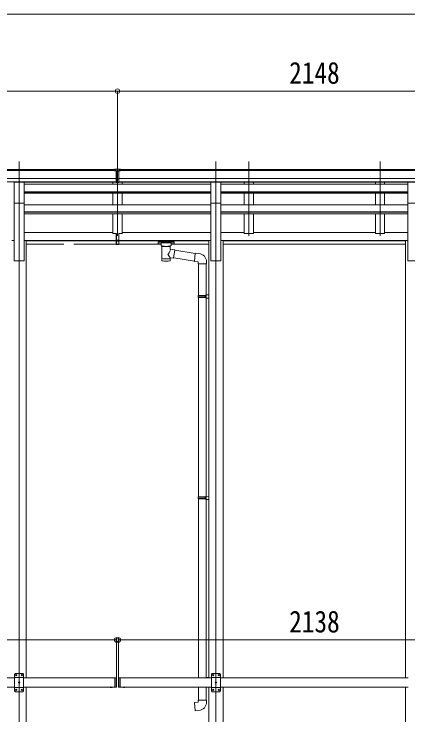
# Model space of a CAD drawing. Units: millimetres at full size. Extents: x -6988 to 7066, y -4877 to 4823.
# Drawn here: x 2221 to 4370, y -2395 to 1430 of the extents above; entities that cross this region are included whole.
import ezdxf
from ezdxf.enums import TextEntityAlignment as Align

# ---------------------------------------------------------------- set-up
doc = ezdxf.new("R2010")
doc.units = ezdxf.units.MM
doc.header["$LTSCALE"] = 25
doc.header["$PDMODE"] = 32
doc.header["$PDSIZE"] = 25
for name, color, linetype, lineweight in [('0-1_本体', 4, 'Continuous', 9), ('0-2_部品', 7, 'Continuous', 9), ('0-3_ELV2', 3, 'Continuous', 9), ('0-4_TABLE1', 3, 'Continuous', 9), ('0-5_DIM1', 3, 'Continuous', 9), ('0-8_PARTS2', 2, 'Continuous', 9), ('0-A_寸法', 6, 'Continuous', 9)]:
    doc.layers.add(name, color=color, linetype=linetype, lineweight=lineweight)
doc.styles.add('ＭＳ ゴシック', font='')
doc.styles.get('ＭＳ ゴシック').set_extended_font_data('MS Gothic')

msp = doc.modelspace()

# ---------------------------------------------------------------- linework, layer by layer
at = {"layer": '0-1_本体'}
for p, q in [((2778.8, 581.11), (643.8, 581.11)), ((2778.8, 575.77), (643.8, 575.77)), ((2791.8, 581.11), (4926.8, 581.11)), ((2791.8, 575.77), (4926.8, 575.77)), ((2778.8, 532.24), (643.8, 532.24)), ((2778.8, 514.57), (643.8, 514.57)), ((2275.8, 512.19), (2778.8, 512.19)), ((2275.8, 500.94), (2785.3, 500.94)), ((2760.3, 500.94), (2760.3, 512.19)), ((3294.8, 500.94), (2785.3, 500.94)), ((2791.8, 532.24), (4926.8, 532.24)), ((2791.8, 514.57), (4926.8, 514.57)), ((3294.8, 512.19), (2791.8, 512.19)), ((2810.3, 500.94), (2810.3, 512.19)), ((3349.8, 512.19), (4368.8, 512.19)), ((3349.8, 500.94), (4368.8, 500.94)), ((3476.3, 512.13), (3476.3, 500.94)), ((3526.3, 512.13), (3526.3, 500.94)), ((4192.3, 512.13), (4192.3, 500.94)), ((4242.3, 512.13), (4242.3, 500.94)), ((2275.8, 459.01), (2785.3, 459.01)), ((3294.8, 459.01), (2785.3, 459.01)), ((3349.8, 459.01), (4368.8, 459.01)), ((2275.8, 457.51), (2785.3, 457.51)), ((2275.8, 453.31), (2785.3, 453.31)), ((2760.3, 389.58), (2760.3, 453.31)), ((3294.8, 457.51), (2785.3, 457.51)), ((3294.8, 453.31), (2785.3, 453.31)), ((2810.3, 389.58), (2810.3, 453.31)), ((3349.8, 457.51), (4368.8, 457.51)), ((3349.8, 453.31), (4368.8, 453.31)), ((3476.3, 453.31), (3476.3, 389.58)), ((3526.3, 453.31), (3526.3, 389.58)), ((4192.3, 453.31), (4192.3, 389.58)), ((4242.3, 453.31), (4242.3, 389.58)), ((2220.9, 82.35), (2220.9, 399.14)), ((2275.81, 389.58), (2785.3, 389.58)), ((2275.9, 399.14), (2275.9, 82.35)), ((3294.79, 389.58), (2785.3, 389.58)), ((3294.7, 399.14), (3294.7, 82.35)), ((3349.7, 82.35), (3349.7, 399.14)), ((3349.81, 389.58), (4368.81, 389.58)), ((4368.7, 399.14), (4368.7, 82.35)), ((2275.8, 350.14), (2785.3, 350.14)), ((2275.8, 348.66), (2785.3, 348.66)), ((3294.8, 350.14), (2785.3, 350.14)), ((3294.8, 348.66), (2785.3, 348.66)), ((3349.8, 350.14), (4368.8, 350.14)), ((3349.8, 348.66), (4368.8, 348.66)), ((2275.8, 339.41), (2785.3, 339.41)), ((2760.3, 232.94), (2760.3, 339.41)), ((3294.8, 339.41), (2785.3, 339.41)), ((2810.3, 232.94), (2810.3, 339.41)), ((3349.8, 339.41), (4368.8, 339.41)), ((3476.3, 339.41), (3476.3, 232.92)), ((3526.3, 339.41), (3526.3, 232.92)), ((4192.3, 339.41), (4192.3, 232.92)), ((4242.3, 339.41), (4242.3, 232.92)), ((2760.3, 237.74), (2275.8, 237.74)), ((2778.8, 232.94), (2760.3, 232.94)), ((2791.8, 232.94), (2810.3, 232.94)), ((2810.3, 237.74), (3294.8, 237.74)), ((3349.8, 237.74), (3476.3, 237.74)), ((3476.3, 232.92), (3526.3, 232.92)), ((3526.3, 237.74), (4192.3, 237.74)), ((4192.3, 232.92), (4242.3, 232.92)), ((4242.3, 237.74), (4368.8, 237.74)), ((2220.9, 194.92), (2208.9, 194.92)), ((2287.9, 194.92), (2275.9, 194.92)), ((2287.9, 194.92), (2287.9, -2192.54)), ((2778.8, 193.65), (2287.9, 193.65)), ((2778.8, 192.25), (2287.9, 192.25)), ((2791.8, 193.65), (3282.7, 193.65)), ((2791.8, 192.25), (3282.7, 192.25)), ((3282.7, 194.92), (3294.7, 194.92)), ((3282.7, 194.92), (3282.7, -2192.54)), ((3349.7, 194.92), (3361.7, 194.92)), ((3361.7, 194.92), (3361.7, -2192.54)), ((3361.7, 193.65), (4356.7, 193.65)), ((3361.7, 192.25), (4356.7, 192.25)), ((4356.7, 194.92), (4368.7, 194.92)), ((4356.7, 194.92), (4356.7, -2192.54)), ((2493.3, 174.88), (2287.9, 174.88)), ((2778.8, 174.88), (2547.3, 174.88)), ((2791.8, 174.88), (3023.3, 174.88)), ((3077.3, 174.88), (3282.7, 174.88)), ((3361.7, 174.88), (4356.7, 174.88)), ((2275.9, 82.35), (2220.9, 82.35)), ((3294.7, 82.35), (3349.7, 82.35)), ((4368.7, 82.35), (4423.7, 82.35)), ((2287.9, -2242.54), (2287.9, -2967.54)), ((3282.7, -2242.54), (3282.7, -2967.54)), ((3361.7, -2242.54), (3361.7, -2967.54)), ((4356.7, -2242.54), (4356.7, -2967.54))]:
    msp.add_line(p, q, dxfattribs=at)
at = {"layer": '0-2_部品'}
for p, q in [((2275.9, 512.87), (2220.9, 512.87)), ((2220.9, 398.71), (2220.9, 512.87)), ((2275.9, 398.71), (2275.9, 512.87)), ((3294.7, 512.87), (3349.7, 512.87)), ((3294.7, 398.71), (3294.7, 512.87)), ((3349.7, 398.71), (3349.7, 512.87)), ((4368.7, 512.87), (4423.7, 512.87)), ((4368.7, 398.71), (4368.7, 512.87)), ((2275.9, 398.71), (2220.9, 398.71)), ((3294.7, 398.71), (3349.7, 398.71)), ((4368.7, 398.71), (4423.7, 398.71)), ((3006.8, 186.99), (3006.8, 176.23)), ((3006.8, 186.8), (3006.8, 185.26)), ((3008.8, 187.65), (3091.8, 187.65)), ((3008.8, 185.48), (3091.8, 185.48)), ((3008.8, 175.57), (3023.3, 175.57)), ((3023.3, 168.76), (3023.3, 179.03)), ((3027.4, 164.26), (3027.38, 83.97)), ((3073.2, 146.69), (3073.2, 164.27)), ((3077.3, 168.76), (3077.3, 179.03)), ((3077.3, 175.57), (3091.8, 175.57)), ((3093.8, 186.99), (3093.8, 176.23)), ((3098.42, 142.78), (3073.2, 146.69)), ((3098.42, 142.78), (3091.4, 97.52)), ((3208.65, 123.61), (3098.11, 140.76)), ((3229.62, 123.25), (3208.78, 125.07)), ((3073.22, 83.97), (3073.2, 100.59)), ((3073.2, 100.34), (3091.4, 97.52)), ((3204.98, 81.68), (3091.67, 99.26)), ((3270.7, 67.5), (3270.7, 78.42)), ((3224.7, 67.5), (3270.7, 67.5)), ((3226.7, 67.5), (3226.7, -105.05)), ((3268.7, 67.5), (3268.7, -102.49)), ((3224.7, -107.05), (3225.7, -105.05)), ((3224.7, -107.05), (3268.7, -107.05)), ((3224.7, -107.05), (3224.7, -115.05)), ((3225.7, -105.05), (3268.7, -105.05)), ((3264.22, -107.05), (3263.79, -105.05)), ((3266.7, -102.55), (3282.7, -102.08)), ((3266.7, -104.55), (3266.7, -102.55)), ((3266.7, -104.55), (3268.7, -104.55)), ((3282.7, -102.08), (3282.7, -120.02)), ((3224.7, -115.05), (3268.7, -115.05)), ((3224.7, -115.05), (3225.7, -117.05)), ((3225.7, -117.05), (3268.7, -117.05)), ((3226.7, -117.05), (3226.7, -1204.23)), ((3266.7, -119.55), (3266.7, -117.55)), ((3266.7, -119.55), (3282.7, -120.02)), ((3268.7, -119.6), (3268.7, -1201.67)), ((3224.7, -1206.23), (3225.7, -1204.23)), ((3224.7, -1206.23), (3268.7, -1206.23)), ((3224.7, -1206.23), (3224.7, -1214.23)), ((3224.7, -1214.23), (3268.7, -1214.23)), ((3224.7, -1214.23), (3225.7, -1216.23)), ((3225.7, -1204.23), (3268.7, -1204.23)), ((3225.7, -1216.23), (3268.7, -1216.23)), ((3226.7, -1216.23), (3226.7, -2192.39)), ((3264.22, -1206.23), (3263.79, -1204.23)), ((3266.7, -1201.73), (3282.7, -1201.26)), ((3266.7, -1203.73), (3266.7, -1201.73)), ((3266.7, -1203.73), (3268.7, -1203.73)), ((3266.7, -1218.73), (3266.7, -1216.73)), ((3266.7, -1218.73), (3282.7, -1219.2)), ((3268.7, -1218.79), (3268.67, -2189.84)), ((3282.7, -1201.26), (3282.7, -1219.2)), ((3266.7, -2190.44), (3282.7, -2189.97)), ((3266.7, -2192.44), (3266.7, -2190.44)), ((3266.7, -2192.44), (3268.7, -2192.44)), ((3268.7, -2192.54), (3268.7, -2192.44)), ((3282.7, -2189.97), (3282.7, -2192.54)), ((3226.7, -2242.54), (3226.7, -2314.39)), ((3268.7, -2242.54), (3268.7, -2314.39)), ((3224.7, -2314.39), (3270.7, -2314.39)), ((3224.7, -2324.39), (3224.7, -2314.39)), ((3270.7, -2314.39), (3270.7, -2325.31))]:
    msp.add_line(p, q, dxfattribs=at)
for points in [[(3006.8, 186.99), (3006.84, 187.19), (3006.92, 187.32), (3007.02, 187.42), (3007.12, 187.48), (3007.24, 187.52), (3007.53, 187.58), (3008.02, 187.63), (3008.56, 187.65), (3008.8, 187.65)], [(3006.8, 176.23), (3006.84, 176.04), (3006.92, 175.9), (3007.02, 175.8), (3007.12, 175.74), (3007.24, 175.7), (3007.53, 175.64), (3008.02, 175.59), (3008.56, 175.57), (3008.8, 175.57)], [(3023.34, 168.82), (3023.31, 168.46), (3023.56, 167.5), (3024.08, 166.62), (3024.88, 165.78), (3026, 164.98), (3027.4, 164.26)], [(3073.2, 164.27), (3073.43, 164.36), (3074.79, 165.1), (3075.9, 165.95), (3076.66, 166.81), (3077.12, 167.71), (3077.29, 168.6)], [(3091.8, 187.65), (3092.15, 187.65), (3092.68, 187.62), (3093.13, 187.57), (3093.43, 187.5), (3093.6, 187.4), (3093.72, 187.26), (3093.79, 187.08), (3093.8, 186.99)], [(3091.8, 175.57), (3092.15, 175.57), (3092.68, 175.6), (3093.13, 175.65), (3093.43, 175.72), (3093.6, 175.82), (3093.72, 175.96), (3093.79, 176.14), (3093.8, 176.23)], [(3208.78, 125.07), (3204.77, 79.25), (3224.7, 77.5), (3224.7, 67.5)], [(3264.22, -107.05), (3264.22, -115.05), (3263.79, -117.05)], [(3266.7, -117.55), (3268.7, -117.55), (3268.7, -104.55)], [(3264.22, -1206.23), (3264.22, -1214.23), (3263.79, -1216.23)], [(3266.7, -1216.73), (3268.7, -1216.73), (3268.7, -1203.73)], [(3229.62, -2370.14), (3208.78, -2371.96), (3204.77, -2326.14), (3224.7, -2324.39)]]:
    msp.add_lwpolyline(points, dxfattribs=at)
for centre, start, end in [((3225.7, 78.42), 0, 85), ((3225.7, -2325.31), 275, 0)]:
    msp.add_arc(centre, 45, start, end, dxfattribs=at)
for centre, major_axis, ratio, start_param, end_param in [((3008.8, 185.26), (2, 0), 0.109601, 1.5707963, 3.1415927), ((3050.3, 179.03), (27, 0), 0.122176, 6.2831853, 9.424778), ((3050.31, 163.81), (-22.91, 0.42), 0.072511, 0.0008029, 1.5715993), ((3050.31, 162.18), (-22.91, 0.42), 0.072511, 0.0008029, 1.5715993), ((3050.29, 163.81), (22.92, 0.42), 0.07247, 4.71158, 6.2823764), ((3050.29, 162.18), (22.92, 0.42), 0.07247, 4.71158, 6.2823764), ((3061.3, 168.76), (16, 0), 0.361356, 6.2636979, 6.2831853), ((3091.8, 185.26), (2, 0), 0.109601, 0, 1.5707963), ((3050.3, 120.15), (-22.81, -26.62), 0.234429, 1.6855472, 3.1268519), ((3052.85, 122.79), (20.32, -22.25), 0.045535, 0.0389954, 1.3075346), ((3050.3, 83.97), (22.92, 0), 0.101955, 3.1415499, 6.2833984), ((3050.3, 96.41), (22.91, 0), 0.122865, 3.1415927, 6.2831853)]:
    msp.add_ellipse(centre, major_axis=major_axis, ratio=ratio, start_param=start_param, end_param=end_param, dxfattribs=at)
at = {"layer": '0-3_ELV2'}
for p, q in [((2768.7, 574.68), (2768.7, 582.52)), ((2768.7, 574.68), (2778.7, 574.68)), ((2785.2, 573.86), (2778.7, 574.26)), ((2778.9, 511.05), (2778.9, 576.33)), ((2778.9, 574.2), (2785.4, 573.88)), ((2791.7, 574.2), (2785.2, 573.88)), ((2785.4, 573.86), (2791.9, 574.26)), ((2791.7, 511.05), (2791.7, 576.33)), ((2801.9, 574.68), (2791.9, 574.68)), ((2801.9, 574.68), (2801.9, 582.52)), ((2778.7, 572.68), (2791.7, 572.68)), ((2791.9, 572.68), (2778.9, 572.68)), ((2778.7, 531.16), (2785.2, 530.99)), ((2778.7, 512.11), (2785.2, 511.72)), ((2785.4, 530.99), (2778.9, 531.16)), ((2785.4, 511.72), (2778.9, 512.11)), ((2785.2, 530.99), (2791.7, 531.16)), ((2785.2, 511.72), (2791.7, 512.11)), ((2791.9, 531.16), (2785.4, 530.99)), ((2791.9, 512.11), (2785.4, 511.72)), ((2778.7, 195.45), (2778.7, 232.93)), ((2778.9, 195.45), (2778.9, 232.93)), ((2791.7, 195.45), (2791.7, 232.93)), ((2791.9, 195.45), (2791.9, 232.93)), ((2778.7, 195.45), (2791.7, 195.45)), ((2778.7, 173.2), (2778.7, 195.45)), ((2791.9, 195.45), (2778.9, 195.45)), ((2778.9, 173.2), (2778.9, 195.45)), ((2791.7, 173.2), (2791.7, 195.45)), ((2791.9, 173.2), (2791.9, 195.45)), ((2778.7, 190.05), (2791.7, 190.05)), ((2778.7, 174.27), (2785.2, 173.87)), ((2791.9, 190.05), (2778.9, 190.05)), ((2785.4, 173.87), (2778.9, 174.27)), ((2785.2, 173.87), (2791.7, 174.27)), ((2791.9, 174.27), (2785.4, 173.87))]:
    msp.add_line(p, q, dxfattribs=at)
for points in [[(2768.7, 582.52), (2786.7, 582.68), (2801.7, 582.55)], [(2801.9, 582.52), (2783.9, 582.68), (2768.9, 582.55)], [(2778.9, 574.72), (2768.9, 574.81), (2768.9, 582.55)], [(2791.7, 511.05), (2785.2, 510.65), (2778.7, 511.05), (2778.7, 576.39)], [(2778.9, 511.05), (2785.4, 510.65), (2791.9, 511.05), (2791.9, 576.39)], [(2791.7, 574.72), (2801.7, 574.81), (2801.7, 582.55)], [(2791.7, 530.05), (2788.44, 529.97), (2785.2, 529.89), (2781.95, 529.97), (2778.7, 530.05)], [(2778.9, 530.05), (2782.16, 529.97), (2785.4, 529.89), (2788.64, 529.97), (2791.9, 530.05)], [(2791.7, 173.2), (2785.2, 172.81), (2778.7, 173.2)], [(2778.9, 173.2), (2785.4, 172.81), (2791.9, 173.2)]]:
    msp.add_lwpolyline(points, dxfattribs=at)
for centre, major_axis, start_param, end_param in [((2809.77, 572.37), (24.57, -1.51), 3.1422238, 3.1491027), ((2760.83, 572.37), (-24.57, -1.51), 3.1340826, 3.1409615)]:
    msp.add_ellipse(centre, major_axis=major_axis, ratio=0.121868, start_param=start_param, end_param=end_param, dxfattribs=at)
at = {"layer": '0-4_TABLE1'}
for p, q in [((2223.3, -2192.54), (1199.3, -2192.54)), ((2770.3, -2192.54), (2273.3, -2192.54)), ((2800.3, -2192.54), (3297.3, -2192.54)), ((3347.3, -2192.54), (4371.3, -2192.54)), ((2223.3, -2242.54), (1199.3, -2242.54)), ((2770.3, -2242.54), (2273.3, -2242.54)), ((2800.3, -2242.54), (3297.3, -2242.54)), ((3347.3, -2242.54), (4371.3, -2242.54))]:
    msp.add_line(p, q, dxfattribs=at)
at = {"layer": '0-5_DIM1'}
for p, q in [((2228.3, -2167.54), (2223.3, -2172.54)), ((2223.3, -2262.54), (2223.3, -2172.54)), ((2228.3, -2167.54), (2268.3, -2167.54)), ((2232.04, -2177.96), (2231.2, -2177.96)), ((2234.56, -2177.12), (2235.4, -2177.12)), ((2262.04, -2177.96), (2261.2, -2177.96)), ((2264.56, -2177.12), (2265.4, -2177.12)), ((2268.3, -2167.54), (2273.3, -2172.54)), ((2273.3, -2172.54), (2273.3, -2262.54)), ((3302.3, -2167.54), (3297.3, -2172.54)), ((3297.3, -2172.54), (3297.3, -2262.54)), ((3342.3, -2167.54), (3302.3, -2167.54)), ((3306.04, -2177.12), (3305.2, -2177.12)), ((3308.56, -2177.96), (3309.4, -2177.96)), ((3336.04, -2177.12), (3335.2, -2177.12)), ((3338.56, -2177.96), (3339.4, -2177.96)), ((3342.3, -2167.54), (3347.3, -2172.54)), ((3347.3, -2262.54), (3347.3, -2172.54)), ((2223.3, -2190.24), (2273.3, -2190.24)), ((2247.04, -2217.96), (2246.2, -2217.96)), ((2249.56, -2217.12), (2250.4, -2217.12)), ((2770.3, -2192.54), (2770.3, -2242.54)), ((2778.3, -2192.54), (2778.3, -2242.54)), ((2780.3, -2194.54), (2780.3, -2240.54)), ((2790.3, -2194.54), (2790.3, -2240.54)), ((2792.3, -2192.54), (2792.3, -2242.54)), ((2800.3, -2192.54), (2800.3, -2242.54)), ((3347.3, -2190.24), (3297.3, -2190.24)), ((3321.04, -2217.12), (3320.2, -2217.12)), ((3323.56, -2217.96), (3324.4, -2217.96)), ((3442.1, -2192.54), (3442.1, -2192.44)), ((2223.3, -2244.84), (2273.3, -2244.84)), ((2744.4, -2242.54), (2756.2, -2242.54)), ((2744.4, -2242.54), (2744.4, -2243.05)), ((2744.4, -2242.54), (2756.2, -2242.54)), ((2744.4, -2242.54), (2744.4, -2243.05)), ((2744.4, -2243.05), (2756.2, -2243.05)), ((2744.4, -2243.05), (2756.2, -2243.05)), ((2747.8, -2242.54), (2752.8, -2242.54)), ((2747.8, -2242.54), (2752.8, -2242.54)), ((2756.2, -2242.54), (2756.2, -2243.05)), ((2756.2, -2242.54), (2756.2, -2243.05)), ((2778.3, -2242.54), (2768.3, -2242.54)), ((2780.3, -2240.54), (2778.3, -2242.54)), ((2790.3, -2240.54), (2792.3, -2242.54)), ((2792.3, -2242.54), (2802.3, -2242.54)), ((2826.2, -2242.54), (2814.4, -2242.54)), ((2814.4, -2242.54), (2814.4, -2243.05)), ((2826.2, -2242.54), (2814.4, -2242.54)), ((2814.4, -2242.54), (2814.4, -2243.05)), ((2826.2, -2243.05), (2814.4, -2243.05)), ((2826.2, -2243.05), (2814.4, -2243.05)), ((2822.8, -2242.54), (2817.8, -2242.54)), ((2822.8, -2242.54), (2817.8, -2242.54)), ((2826.2, -2242.54), (2826.2, -2243.05)), ((2826.2, -2242.54), (2826.2, -2243.05)), ((3347.3, -2244.84), (3297.3, -2244.84)), ((2228.3, -2267.54), (2223.3, -2262.54)), ((2268.3, -2267.54), (2228.3, -2267.54)), ((2232.04, -2257.96), (2231.2, -2257.96)), ((2234.56, -2257.12), (2235.4, -2257.12)), ((2262.04, -2257.96), (2261.2, -2257.96)), ((2264.56, -2257.12), (2265.4, -2257.12)), ((2268.3, -2267.54), (2273.3, -2262.54)), ((3302.3, -2267.54), (3297.3, -2262.54)), ((3302.3, -2267.54), (3342.3, -2267.54)), ((3306.04, -2257.12), (3305.2, -2257.12)), ((3308.56, -2257.96), (3309.4, -2257.96)), ((3336.04, -2257.12), (3335.2, -2257.12)), ((3338.56, -2257.96), (3339.4, -2257.96)), ((3342.3, -2267.54), (3347.3, -2262.54))]:
    msp.add_line(p, q, dxfattribs=at)
for points in [[(2231.2, -2177.96), (2231.2, -2177.12), (2232.04, -2177.12)], [(2232.88, -2176.28), (2232.88, -2175.44), (2233.72, -2175.44), (2233.72, -2176.28)], [(2233.72, -2178.8), (2233.72, -2179.64), (2232.88, -2179.64), (2232.88, -2178.8)], [(2235.4, -2177.12), (2235.4, -2177.96), (2234.56, -2177.96)], [(2261.2, -2177.96), (2261.2, -2177.12), (2262.04, -2177.12)], [(2262.88, -2176.28), (2262.88, -2175.44), (2263.72, -2175.44), (2263.72, -2176.28)], [(2263.72, -2178.8), (2263.72, -2179.64), (2262.88, -2179.64), (2262.88, -2178.8)], [(2265.4, -2177.12), (2265.4, -2177.96), (2264.56, -2177.96)], [(3305.2, -2177.12), (3305.2, -2177.96), (3306.04, -2177.96)], [(3307.72, -2176.28), (3307.72, -2175.44), (3306.88, -2175.44), (3306.88, -2176.28)], [(3306.88, -2178.8), (3306.88, -2179.64), (3307.72, -2179.64), (3307.72, -2178.8)], [(3309.4, -2177.96), (3309.4, -2177.12), (3308.56, -2177.12)], [(3335.2, -2177.12), (3335.2, -2177.96), (3336.04, -2177.96)], [(3337.72, -2176.28), (3337.72, -2175.44), (3336.88, -2175.44), (3336.88, -2176.28)], [(3336.88, -2178.8), (3336.88, -2179.64), (3337.72, -2179.64), (3337.72, -2178.8)], [(3339.4, -2177.96), (3339.4, -2177.12), (3338.56, -2177.12)], [(2246.2, -2217.96), (2246.2, -2217.12), (2247.04, -2217.12)], [(2247.88, -2216.28), (2247.88, -2215.44), (2248.72, -2215.44), (2248.72, -2216.28)], [(2250.4, -2217.12), (2250.4, -2217.96), (2249.56, -2217.96)], [(2780.3, -2194.54), (2778.3, -2192.54), (2768.3, -2192.54)], [(2790.3, -2194.54), (2792.3, -2192.54), (2802.3, -2192.54)], [(3320.2, -2217.12), (3320.2, -2217.96), (3321.04, -2217.96)], [(3322.72, -2216.28), (3322.72, -2215.44), (3321.88, -2215.44), (3321.88, -2216.28)], [(3324.4, -2217.96), (3324.4, -2217.12), (3323.56, -2217.12)], [(2232.88, -2256.28), (2232.88, -2255.44), (2233.72, -2255.44), (2233.72, -2256.28)], [(2248.72, -2218.8), (2248.72, -2219.64), (2247.88, -2219.64), (2247.88, -2218.8)], [(2262.88, -2256.28), (2262.88, -2255.44), (2263.72, -2255.44), (2263.72, -2256.28)], [(2747.85, -2245.26), (2749.15, -2242.59), (2750.3, -2241.98)], [(2747.85, -2245.26), (2749.15, -2242.59), (2750.3, -2241.98)], [(2752.75, -2245.26), (2751.45, -2242.59), (2750.3, -2241.98)], [(2752.75, -2245.26), (2751.45, -2242.59), (2750.3, -2241.98)], [(2817.85, -2245.26), (2819.15, -2242.59), (2820.3, -2241.98)], [(2817.85, -2245.26), (2819.15, -2242.59), (2820.3, -2241.98)], [(2822.75, -2245.26), (2821.45, -2242.59), (2820.3, -2241.98)], [(2822.75, -2245.26), (2821.45, -2242.59), (2820.3, -2241.98)], [(3307.72, -2256.28), (3307.72, -2255.44), (3306.88, -2255.44), (3306.88, -2256.28)], [(3321.88, -2218.8), (3321.88, -2219.64), (3322.72, -2219.64), (3322.72, -2218.8)], [(3337.72, -2256.28), (3337.72, -2255.44), (3336.88, -2255.44), (3336.88, -2256.28)], [(2231.2, -2257.96), (2231.2, -2257.12), (2232.04, -2257.12)], [(2233.72, -2258.8), (2233.72, -2259.64), (2232.88, -2259.64), (2232.88, -2258.8)], [(2235.4, -2257.12), (2235.4, -2257.96), (2234.56, -2257.96)], [(2261.2, -2257.96), (2261.2, -2257.12), (2262.04, -2257.12)], [(2263.72, -2258.8), (2263.72, -2259.64), (2262.88, -2259.64), (2262.88, -2258.8)], [(2265.4, -2257.12), (2265.4, -2257.96), (2264.56, -2257.96)], [(3305.2, -2257.12), (3305.2, -2257.96), (3306.04, -2257.96)], [(3306.88, -2258.8), (3306.88, -2259.64), (3307.72, -2259.64), (3307.72, -2258.8)], [(3309.4, -2257.96), (3309.4, -2257.12), (3308.56, -2257.12)], [(3335.2, -2257.12), (3335.2, -2257.96), (3336.04, -2257.96)], [(3336.88, -2258.8), (3336.88, -2259.64), (3337.72, -2259.64), (3337.72, -2258.8)], [(3339.4, -2257.96), (3339.4, -2257.12), (3338.56, -2257.12)]]:
    msp.add_lwpolyline(points, dxfattribs=at)
for centre in [(2233.3, -2177.54), (2263.3, -2177.54), (3307.3, -2177.54), (3337.3, -2177.54), (2248.3, -2217.54), (3322.3, -2217.54), (2233.3, -2257.54), (2263.3, -2257.54), (3307.3, -2257.54), (3337.3, -2257.54)]:
    msp.add_circle(centre, 3.5, dxfattribs=at)
for centre, radius, start, end in [((2232.04, -2176.28), 0.84, 270, 0), ((2232.04, -2178.8), 0.84, 0, 90), ((2234.56, -2176.28), 0.84, 180, 270), ((2234.56, -2178.8), 0.84, 90, 180), ((2262.04, -2176.28), 0.84, 270, 0), ((2262.04, -2178.8), 0.84, 0, 90), ((2264.56, -2176.28), 0.84, 180, 270), ((2264.56, -2178.8), 0.84, 90, 180), ((3306.04, -2176.28), 0.84, 270, 0), ((3306.04, -2178.8), 0.84, 0, 90), ((3308.56, -2176.28), 0.84, 180, 270), ((3308.56, -2178.8), 0.84, 90, 180), ((3336.04, -2176.28), 0.84, 270, 0), ((3336.04, -2178.8), 0.84, 0, 90), ((3338.56, -2176.28), 0.84, 180, 270), ((3338.56, -2178.8), 0.84, 90, 180), ((2247.04, -2216.28), 0.84, 270, 0), ((2247.04, -2218.8), 0.84, 0, 90), ((2249.56, -2216.28), 0.84, 180, 270), ((2249.56, -2218.8), 0.84, 90, 180), ((3321.04, -2216.28), 0.84, 270, 0), ((3321.04, -2218.8), 0.84, 0, 90), ((3323.56, -2216.28), 0.84, 180, 270), ((3323.56, -2218.8), 0.84, 90, 180), ((2232.04, -2256.28), 0.84, 270, 0), ((2234.56, -2256.28), 0.84, 180, 270), ((2262.04, -2256.28), 0.84, 270, 0), ((2264.56, -2256.28), 0.84, 180, 270), ((2750.3, -2237.62), 8.02, 222.61678, 317.38322), ((2750.3, -2237.62), 8.02, 222.61678, 317.38322), ((2820.3, -2237.62), 8.02, 222.61678, 317.38322), ((2820.3, -2237.62), 8.02, 222.61678, 317.38322), ((3306.04, -2256.28), 0.84, 270, 0), ((3308.56, -2256.28), 0.84, 180, 270), ((3336.04, -2256.28), 0.84, 270, 0), ((3338.56, -2256.28), 0.84, 180, 270), ((2232.04, -2258.8), 0.84, 0, 90), ((2234.56, -2258.8), 0.84, 90, 180), ((2262.04, -2258.8), 0.84, 0, 90), ((2264.56, -2258.8), 0.84, 90, 180), ((3306.04, -2258.8), 0.84, 0, 90), ((3308.56, -2258.8), 0.84, 90, 180), ((3336.04, -2258.8), 0.84, 0, 90), ((3338.56, -2258.8), 0.84, 90, 180)]:
    msp.add_arc(centre, radius, start, end, dxfattribs=at)
at = {"layer": '0-8_PARTS2'}
for p, q in [((2248.4, 624.63), (2248.4, -3038.83)), ((2785.3, 626.04), (2785.3, 219.25)), ((3322.2, 624.63), (3322.2, -3038.83)), ((3501.3, 626.04), (3501.3, 219.25)), ((4217.3, 626.04), (4217.3, 219.25))]:
    msp.add_line(p, q, dxfattribs=at)
at = {"layer": '0-A_寸法'}
for p, q in [((617.3, 1429.96), (4953.3, 1429.96)), ((2785.3, 1008.92), (637.3, 1008.92)), ((2785.3, 1008.92), (2785.3, 586.29)), ((2785.3, 1008.92), (2785.3, 586.29)), ((2785.3, 1008.92), (4933.3, 1008.92)), ((2780.3, -1985.23), (642.3, -1985.23)), ((2780.3, -1985.23), (2780.3, -2189.85)), ((2790.3, -1985.23), (2790.3, -2189.85)), ((2790.3, -1985.23), (4928.3, -1985.23))]:
    msp.add_line(p, q, dxfattribs=at)
for p in [(2785.3, 1008.92), (2785.3, 1008.92), (2780.3, -1985.23), (2790.3, -1985.23)]:
    msp.add_point(p, dxfattribs=at)

# ---------------------------------------------------------------- texts
at = {"layer": '0-A_寸法', "color": 7, "style": 'ＭＳ ゴシック', "width": 0.85}
for s, p in [('2148', (3721.8, 1013.92)), ('2138', (3721.8, -1980.23))]:
    msp.add_text(s, height=119.1, dxfattribs=at).set_placement(p, align=Align.BOTTOM_LEFT)

doc.saveas('drawing.dxf')
